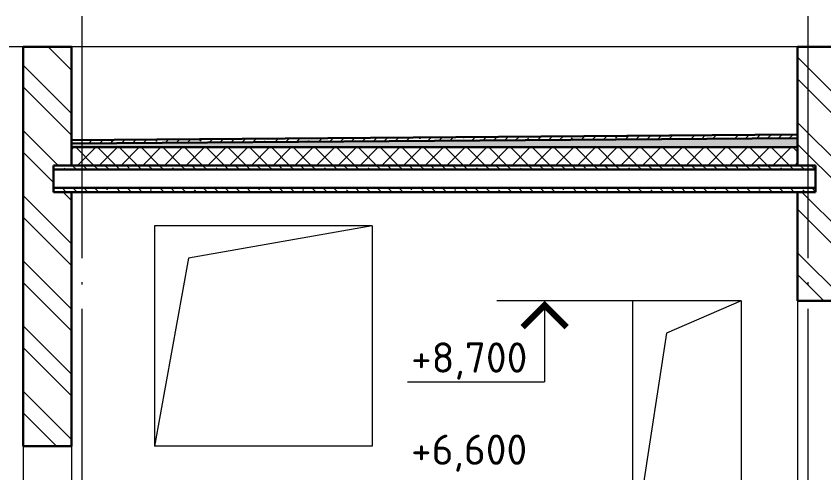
# Model space of a CAD drawing. Extents: x -965262 to 1142518, y -357520 to 71675.
# Drawn here: x -330099 to -323423, y -208893 to -205117 of the extents above; entities that cross this region are included whole.
import ezdxf

# ---------------------------------------------------------------- set-up
doc = ezdxf.new("R2010")
doc.units = 0
doc.header["$LTSCALE"] = 10
doc.linetypes.add('DOTE', pattern=[2.42, 2, -0.2, 0.02, -0.2])
doc.layers.get('0').update_dxf_attribs({"linetype": 'CONTINUOUS', "lineweight": 30})
doc.layers.add('DOTE', color=7, linetype='DOTE', lineweight=9)
doc.styles.add('GOST 2.304', font='isocpeur.ttf', dxfattribs={"width": 0.75, "height": 250})
pattern_1 = [(135, (-343532.66, -367864.93), (-269.4077, -269.4077), []), (135, (-343532.66, -367685.32), (-269.4077, -269.4077), [])]

msp = doc.modelspace()

# ---------------------------------------------------------------- hatches: boundary and pattern name
at = {"lineweight": 15}
h = msp.add_hatch(dxfattribs=at)
h.set_pattern_fill('ANSI32', color=4, scale=40, angle=90)
h.set_pattern_definition(pattern_1)
h.paths.add_polyline_path([(-329641, -208671.2), (-329641, -206571.2), (-329791, -206571.2), (-329791, -206351.2), (-329641, -206351.2), (-329641, -205371.2), (-330041, -205371.2), (-330041, -208671.2)])
h = msp.add_hatch(dxfattribs=at)
h.set_pattern_fill('ANSI32', color=4, scale=40, angle=90)
h.set_pattern_definition(pattern_1)
h.paths.add_polyline_path([(-323241, -207471.2), (-323241, -205371.2), (-323641, -205371.2), (-323641, -206351.2), (-323491, -206351.2), (-323491, -206571.2), (-323641, -206571.2), (-323641, -207471.2)])
h.paths.add_polyline_path([(-323641, -216171.2), (-323241, -216171.2), (-323241, -209571.2), (-323641, -209571.2)])
h = msp.add_hatch(dxfattribs=at)
h.set_pattern_fill('GRAVEL', color=256, scale=5)
h.set_pattern_definition([(228.0127875, (-343441.22, -364029.344), (-1016.0000001, -1142.99999993), [17.08607, -1691.52418]), (184.969741, (-343452.6496, -364042.0436), (1523.9999994, 127.00000723), [29.32024, -2902.70244]), (132.510447, (-343481.8596, -364044.5836), (1270.00000054, -1396.9999995), [20.67408, -2046.73614]), (267.273689, (-343531.3896, -364076.3336), (127.00000027, 2539.99999999), [26.70023, -2643.32187]), (292.833654, (-343532.6596, -364103.0036), (-635.00000005, 1523.99999998), [26.181685, -2591.99039]), (357.273689, (-343522.4996, -364127.1336), (-2539.99999999, 127.00000027), [26.70023, -2643.32187]), (37.6942405, (-343495.8296, -364128.4036), (-1650.99999993, -1270.0000001), [35.30968, -3495.65577]), (72.2553284, (-343467.8896, -364106.8136), (889.00000024, 2793.99999992), [33.33598, -3300.26283]), (121.4295656, (-343457.7296, -364075.0636), (-1016.00000014, 1650.9999999), [26.79065, -2652.27728]), (175.236358, (-343471.7, -364052.204), (1397, -127.0000002), [30.58566, -1498.69685]), (222.3974378, (-343502.1796, -364049.6636), (-1523.99999995, -1397.00000005), [39.5539, -3915.83863]), (138.814075, (-343405.66, -364077.604), (-888.99999995, 762.0000001), [13.50023, -1336.52829]), (171.4692344, (-343415.8196, -364068.7136), (1651.00000004, -253.9999997), [25.6841, -2542.73195]), (225, (-343441.22, -364064.9), (-2e-14, -127), [17.96047, -161.64466]), (203.19859, (-343450.11, -364049.664), (635, 254), [9.67207, -957.53112]), (291.80141, (-343459, -364053.474), (-127, 381), [13.67828, -670.23765]), (30.963757, (-343453.92, -364066.174), (381, 254), [22.21598, -718.31491]), (161.56505, (-343434.87, -364054.744), (254, -127), [16.06436, -385.54491]), (16.3895403, (-343532.6596, -364053.4736), (1270, 381), [22.5044, -2227.94133]), (70.346176, (-343511.07, -364047.124), (-508.00000005, -1397), [18.87995, -1869.11078]), (293.19859, (-343434.87, -364029.344), (-254, 635), [19.344, -947.85918]), (343.6104597, (-343427.2496, -364047.1236), (-1270.00000003, 380.9999999), [22.5044, -2227.94133]), (339.443955, (-343532.66, -364132.214), (-635, 254), [21.70176, -1063.38672]), (294.7751406, (-343512.34, -364139.834), (-635.00000076, 1396.99999966), [18.18361, -1800.17967]), (66.80141, (-343433.6, -364156.344), (254, 635), [19.344, -947.85918]), (17.3540246, (-343425.9796, -364138.5636), (-1650.99999997, -508.0000001), [21.28914, -2107.6188]), (69.443955, (-343495.83, -364156.344), (-254, -635), [10.85088, -1074.2376]), (101.309932, (-343441.22, -364156.344), (-127, 508), [6.47573, -641.09975]), (165.963757, (-343442.49, -364149.994), (381, -127), [26.18169, -497.45273]), (186.009006, (-343467.8896, -364143.6436), (1270, 127.00000007), [24.26335, -2402.06824]), (303.690068, (-343453.92, -364077.604), (-127, 254), [18.31619, -439.58882]), (353.1572266, (-343443.7596, -364092.8436), (2159.00000001, -253.99999989), [31.97784, -3165.80045]), (60.945396, (-343412.01, -364096.654), (-508, -889), [13.07541, -1294.46962]), (90, (-343405.66, -364085.22), (-127, 127), [7.62, -119.38]), (120.256437, (-343470.43, -364139.834), (507.99999994, -889.00000004), [17.64335, -1746.69704]), (48.0127875, (-343479.32, -364124.594), (1016.0000001, 1142.9999999), [34.17214, -1674.43811]), (0, (-343456.46, -364099.19), (127, 127), [33.02, -93.98]), (325.3048465, (-343423.44, -364099.194), (1270.0000005, -888.9999993), [20.08048, -1987.96584]), (254.054604, (-343406.93, -364110.624), (-127, -508), [18.49145, -906.0825]), (207.6459754, (-343412.0096, -364128.4036), (-2413.00000009, -1269.99999983), [30.107255, -2980.62322]), (175.4260787, (-343438.6796, -364142.3736), (-1651, 127), [31.85147, -3153.29232])])
h.paths.add_polyline_path([(-323641, -206126.2), (-323641, -206201.2), (-329641, -206201.2), (-329641, -206171.2)])
h = msp.add_hatch(dxfattribs=at)
h.set_pattern_fill('ANSI35', color=256, scale=20)
h.set_pattern_definition([(45, (-343532.66, -364156.34), (-89.80256, 89.80256), []), (45, (-343442.86, -364156.34), (-89.80256, 89.80256), [158.75, -31.75, 0, -31.75])])
h.paths.add_polyline_path([(-323641, -206096.2), (-323641, -206126.2), (-329556, -206170.5), (-329556, -206140.5)])
h = msp.add_hatch(dxfattribs=at)
h.set_pattern_fill('ANSI37', color=256, scale=40)
h.set_pattern_definition([(45, (-343532.66, -364156.34), (-89.80256, 89.80256), []), (135, (-343532.66, -364156.34), (-89.80256, -89.80256), [])])
h.paths.add_polyline_path([(-323641, -206351.2), (-323641, -206201.2), (-329641, -206201.2), (-329641, -206351.2)])
h = msp.add_hatch(dxfattribs=at)
h.set_pattern_fill('ANSI35', color=256, scale=20, angle=90)
h.set_pattern_definition([(135, (-343532.66, -364156.34), (-89.80256, -89.80256), []), (135, (-343532.66, -364066.54), (-89.80256, -89.80256), [158.75, -31.75, 0, -31.75])])
h.paths.add_polyline_path([(-329791, -206351.2), (-329641, -206351.2), (-323491, -206351.2), (-323491, -206386.2), (-329791, -206386.2)])
h.paths.add_polyline_path([(-329791, -206536.2), (-323491, -206536.2), (-323491, -206571.2), (-323641, -206571.2), (-329791, -206571.2)])

# ---------------------------------------------------------------- linework, layer by layer
at = {"lineweight": 15, "extrusion": (-1.83697e-16, 0, -1)}
for p, q in [((-330041, -205371.2, -4148.8), (-336106, -205371.2, -4711.1)), ((-327156, -206851.2, -3259.8), (-328956, -206851.2, -3259.8)), ((-325006, -207471.2, -4711.1), (-326126.7, -207471.2, -3259.8)), ((-324106, -207471.2, -3259.8), (-325006, -207471.2, -3259.8)), ((-327156, -208671.2, -3259.8), (-328956, -208671.2, -3259.8))]:
    msp.add_line(p, q, dxfattribs=at)
at = {"color": 4, "extrusion": (-1.83697e-16, 0, -1)}
for p, q in [((-329641, -205371.2, -4711.1), (-330041, -205371.2, -4678)), ((-323241, -205371.2, -4711.1), (-323641, -205371.2, -4678)), ((-329641, -208671.2, -3259.8), (-330041, -208671.2, -3259.8))]:
    msp.add_line(p, q, dxfattribs=at)
at = {"color": 4}
for p, q in [((-330041, -208671.2, -4711.1), (-330041, -205371.2, -4711.1)), ((-329641, -206351.2, -4711.1), (-329641, -205371.2, -4711.1)), ((-323641, -206351.2, -4711.1), (-323641, -205371.2, -4711.1)), ((-329791, -206571.2, -4711.1), (-329791, -206351.2, -4711.1)), ((-329791, -206351.2, -4711.1), (-329641, -206351.2, -4711.1)), ((-323641, -206351.2, -4711.1), (-323491, -206351.2, -4711.1)), ((-323491, -206571.2, -4711.1), (-323491, -206351.2, -4711.1)), ((-329791, -206571.2, -3259.8), (-329641, -206571.2, -3259.8)), ((-329641, -208671.2, -4711.1), (-329641, -206571.2, -4711.1)), ((-323641, -207471.2, -4711.1), (-323641, -206571.2, -4711.1)), ((-323641, -206571.2, -3259.8), (-323491, -206571.2, -3259.8)), ((-323641, -207471.2, -4711.1), (-323241, -207471.2, -4711.1))]:
    msp.add_line(p, q, dxfattribs=at)
at = {"lineweight": 15}
for p, q in [((-323641, -205371.2, -4711.1), (-329641, -205371.2, -4711.1)), ((-327156, -206851.2, -4711.1), (-328674, -207118.3, -4711.1)), ((-328674, -207118.3, -4711.1), (-328956, -208671.2, -4711.1)), ((-325730.7, -207471.2, -3259.8), (-325730.7, -208140.5, -3259.8)), ((-324106, -207471.2, -4711.1), (-324724, -207738.3, -4711.1)), ((-324724, -207738.3, -4711.1), (-325006, -209571.2, -4711.1))]:
    msp.add_line(p, q, dxfattribs=at)
at = {"extrusion": (-1.83697e-16, 0, -1)}
for p, q in [((-323641, -206096.2, -3259.8), (-329641, -206141.2, -3259.8)), ((-323641, -206126.2, -3259.8), (-329641, -206171.2, -3259.8)), ((-323641, -206201.2, -3259.8), (-329641, -206201.2, -3259.8)), ((-323491, -206351.2, -3259.8), (-329791, -206351.2, -3259.8)), ((-323491, -206386.2, -3259.8), (-329791, -206386.2, -3259.8)), ((-323491, -206536.2, -3259.8), (-329791, -206536.2, -3259.8)), ((-323491, -206571.2, -3259.8), (-329791, -206571.2, -3259.8))]:
    msp.add_line(p, q, dxfattribs=at)
at = {"lineweight": 15, "ltscale": 100, "extrusion": (0, -1, 0)}
for p, q in [((-328956, -206851.2, -4711.1), (-328956, -208671.2, -4711.1)), ((-327156, -206851.2, -4711.1), (-327156, -208671.2, -4711.1)), ((-325006, -207471.2, -4711.1), (-325006, -209571.2, -4711.1)), ((-324106, -207471.2, -4711.1), (-324106, -209571.2, -4711.1))]:
    msp.add_line(p, q, dxfattribs=at)
at = {"color": 4, "lineweight": 15}
for p, q in [((-323641, -207471.2, -4711.1), (-323641, -209571.2, -4711.1)), ((-330041, -208671.2, -4711.1), (-330041, -210151.2, -3259.8)), ((-329641, -208671.2, -4711.1), (-329641, -210151.2, -3259.8))]:
    msp.add_line(p, q, dxfattribs=at)
at = {"lineweight": 15, "ltscale": 0.3}
msp.add_line((-326863.1, -208140.5, -3259.8), (-325730.7, -208140.5, -3259.8), dxfattribs=at)
at = {"lineweight": 15, "const_width": 50, "elevation": -3259.8}
msp.add_lwpolyline([(-325913, -207688.9), (-325730.7, -207506.5), (-325548.3, -207688.9)], dxfattribs=at)
at = {"layer": 'DOTE', "ltscale": 100, "extrusion": (0, -1, 0)}
for p, q in [((-329556, -205116.9, -4711.1), (-329556, -218784.6, -4711.1)), ((-323556, -205116.9, -4711.1), (-323556, -218584.6, -4711.1))]:
    msp.add_line(p, q, dxfattribs=at)

# ---------------------------------------------------------------- texts
at = {"style": 'GOST 2.304'}
for s, p in [('+8,700', (-326835.3, -208064.6, -3259.8)), ('+6,600', (-326835.3, -208826.1, -3259.8))]:
    msp.add_text(s, height=250, dxfattribs=at).set_placement(p)

doc.saveas('drawing.dxf')
